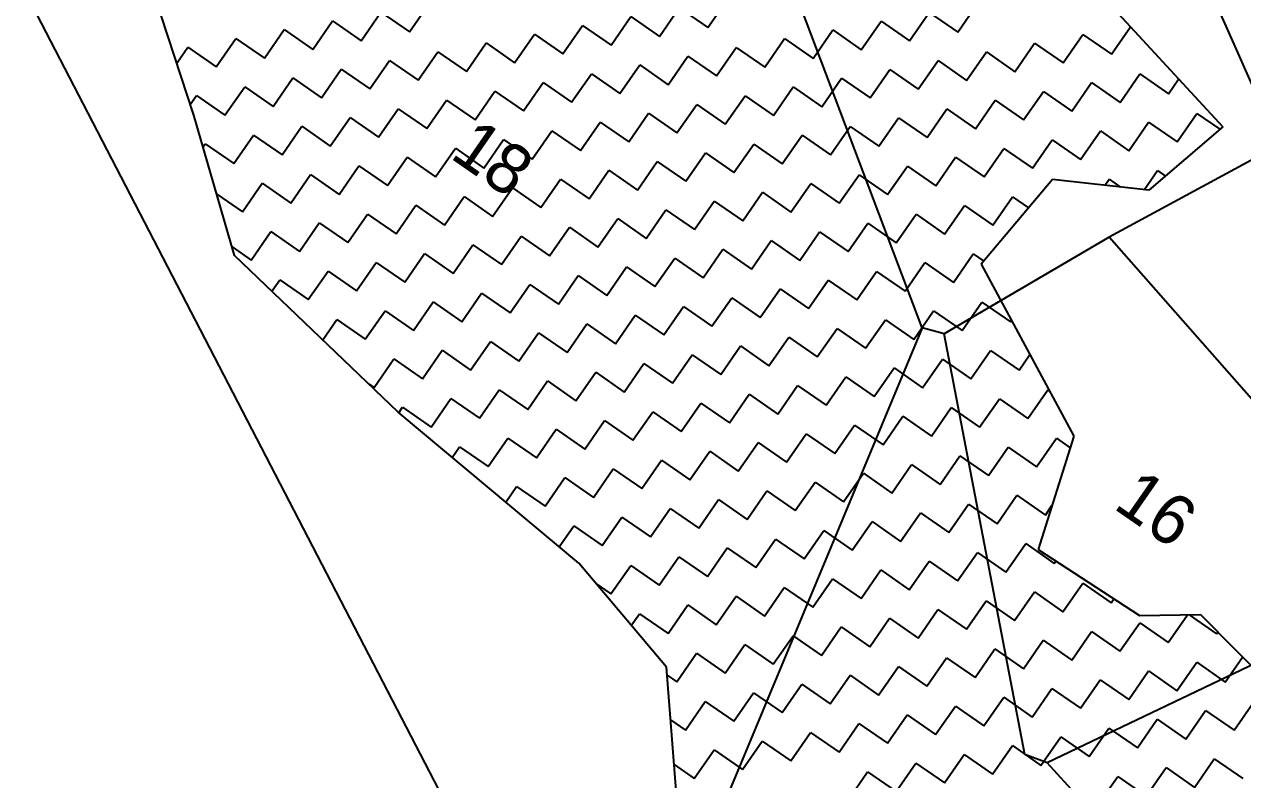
# Model space of a CAD drawing. Header units: metres. Extents: x 282167 to 284586, y 2020907 to 2023042.
# Drawn here: x 282707.9 to 282927.8, y 2022179.9 to 2022316.2 of the extents above; entities that cross this region are included whole.
import ezdxf
from ezdxf.enums import TextEntityAlignment as Align

# ---------------------------------------------------------------- set-up
doc = ezdxf.new("R2010")
doc.units = ezdxf.units.M
doc.header["$MEASUREMENT"] = 0
for name, color, linetype in [('POLY_HATCH', 12, 'Continuous'), ('POLY_PARCEL', 6, 'Continuous'), ('TEXT_PARCEL', 7, 'Continuous')]:
    doc.layers.add(name, color=color, linetype=linetype)
doc.styles.add('TEXT_MAP', font='', dxfattribs={"height": 2.5})
doc.styles.get('TEXT_MAP').set_extended_font_data('Kruti Dev 050')

msp = doc.modelspace()

# ---------------------------------------------------------------- linework, layer by layer
at = {"layer": 'POLY_HATCH'}
for p, q in [((282738.43, 2022299.84), (282729.16, 2022328.08)), ((282898.34, 2022325.7), (282924.15, 2022297.69)), ((282745.81, 2022274.48), (282738.43, 2022299.84)), ((282924.15, 2022297.69), (282910.83, 2022286.27)), ((282893.45, 2022288.18), (282880.57, 2022272.96)), ((282910.83, 2022286.27), (282893.45, 2022288.18)), ((282775.34, 2022246.22), (282745.81, 2022274.48)), ((282880.57, 2022272.96), (282897.26, 2022241.92)), ((282807.91, 2022218.98), (282775.34, 2022246.22)), ((282897.26, 2022241.92), (282890.86, 2022221.43)), ((282890.86, 2022221.43), (282909.13, 2022209.55)), ((282823.75, 2022200.22), (282807.91, 2022218.98)), ((282909.13, 2022209.55), (282920.15, 2022209.71)), ((282920.15, 2022209.71), (282942.14, 2022187.45)), ((282825.49, 2022177.98), (282823.75, 2022200.22))]:
    msp.add_line(p, q, dxfattribs=at)
at = {"layer": 'POLY_HATCH', "linetype": 'Continuous'}
for p, q in [((282831.2, 2022315.61), (282834.76, 2022320.75)), ((282768.62, 2022313.25), (282772.19, 2022318.4)), ((282772.19, 2022318.4), (282777.34, 2022314.83)), ((282777.34, 2022314.83), (282780.9, 2022319.98)), ((282822.48, 2022314.02), (282826.05, 2022319.17)), ((282826.05, 2022319.17), (282831.2, 2022315.61)), ((282876.35, 2022314.8), (282879.91, 2022319.94)), ((282759.91, 2022311.67), (282763.48, 2022316.82)), ((282763.48, 2022316.82), (282768.62, 2022313.25)), ((282813.77, 2022312.44), (282817.34, 2022317.59)), ((282817.34, 2022317.59), (282822.48, 2022314.02)), ((282858.92, 2022311.63), (282862.49, 2022316.78)), ((282862.49, 2022316.78), (282867.63, 2022313.22)), ((282867.63, 2022313.22), (282871.2, 2022318.36)), ((282871.2, 2022318.36), (282876.35, 2022314.8)), ((282751.2, 2022310.09), (282754.76, 2022315.24)), ((282754.76, 2022315.24), (282759.91, 2022311.67)), ((282796.34, 2022309.28), (282799.91, 2022314.43)), ((282799.91, 2022314.43), (282805.06, 2022310.86)), ((282805.06, 2022310.86), (282808.62, 2022316.01)), ((282808.62, 2022316.01), (282813.77, 2022312.44)), ((282850.21, 2022310.05), (282853.77, 2022315.2)), ((282853.77, 2022315.2), (282858.92, 2022311.63)), ((282895.35, 2022309.24), (282898.92, 2022314.39)), ((282898.92, 2022314.39), (282904.07, 2022310.83)), ((282904.07, 2022310.83), (282907.49, 2022315.77)), ((282735.35, 2022309.22), (282737.34, 2022312.08)), ((282737.34, 2022312.08), (282742.48, 2022308.51)), ((282742.48, 2022308.51), (282746.05, 2022313.66)), ((282746.05, 2022313.66), (282751.2, 2022310.09)), ((282787.63, 2022307.7), (282791.2, 2022312.85)), ((282791.2, 2022312.85), (282796.34, 2022309.28)), ((282832.78, 2022306.89), (282836.35, 2022312.04)), ((282836.35, 2022312.04), (282841.49, 2022308.47)), ((282841.49, 2022308.47), (282845.06, 2022313.62)), ((282845.06, 2022313.62), (282850.21, 2022310.05)), ((282886.64, 2022307.66), (282890.21, 2022312.81)), ((282890.21, 2022312.81), (282895.35, 2022309.24)), ((282770.2, 2022304.54), (282773.77, 2022309.69)), ((282773.77, 2022309.69), (282778.92, 2022306.12)), ((282778.92, 2022306.12), (282782.48, 2022311.27)), ((282782.48, 2022311.27), (282787.63, 2022307.7)), ((282824.07, 2022305.31), (282827.63, 2022310.46)), ((282827.63, 2022310.46), (282832.78, 2022306.89)), ((282869.21, 2022304.5), (282872.78, 2022309.65)), ((282872.78, 2022309.65), (282877.93, 2022306.08)), ((282877.93, 2022306.08), (282881.49, 2022311.23)), ((282881.49, 2022311.23), (282886.64, 2022307.66)), ((282761.49, 2022302.96), (282765.06, 2022308.11)), ((282765.06, 2022308.11), (282770.2, 2022304.54)), ((282815.35, 2022303.73), (282818.92, 2022308.88)), ((282818.92, 2022308.88), (282824.07, 2022305.31)), ((282860.5, 2022302.92), (282864.07, 2022308.07)), ((282864.07, 2022308.07), (282869.21, 2022304.5)), ((282752.78, 2022301.38), (282756.34, 2022306.53)), ((282756.34, 2022306.53), (282761.49, 2022302.96)), ((282797.93, 2022300.57), (282801.49, 2022305.72)), ((282801.49, 2022305.72), (282806.64, 2022302.15)), ((282806.64, 2022302.15), (282810.21, 2022307.3)), ((282810.21, 2022307.3), (282815.35, 2022303.73)), ((282851.79, 2022301.34), (282855.35, 2022306.49)), ((282855.35, 2022306.49), (282860.5, 2022302.92)), ((282896.93, 2022300.53), (282900.5, 2022305.68)), ((282900.5, 2022305.68), (282905.65, 2022302.11)), ((282905.65, 2022302.11), (282909.21, 2022307.26)), ((282909.21, 2022307.26), (282914.36, 2022303.69)), ((282914.36, 2022303.69), (282916.19, 2022306.33)), ((282737.8, 2022301.76), (282738.92, 2022303.36)), ((282738.92, 2022303.36), (282744.06, 2022299.8)), ((282744.06, 2022299.8), (282747.63, 2022304.95)), ((282747.63, 2022304.95), (282752.78, 2022301.38)), ((282789.21, 2022298.99), (282792.78, 2022304.14)), ((282792.78, 2022304.14), (282797.93, 2022300.57)), ((282834.36, 2022298.18), (282837.93, 2022303.33)), ((282837.93, 2022303.33), (282843.07, 2022299.76)), ((282843.07, 2022299.76), (282846.64, 2022304.91)), ((282846.64, 2022304.91), (282851.79, 2022301.34)), ((282888.22, 2022298.95), (282891.79, 2022304.1)), ((282891.79, 2022304.1), (282896.93, 2022300.53)), ((282771.79, 2022295.83), (282775.35, 2022300.97)), ((282775.35, 2022300.97), (282780.5, 2022297.41)), ((282780.5, 2022297.41), (282784.06, 2022302.55)), ((282784.06, 2022302.55), (282789.21, 2022298.99)), ((282825.65, 2022296.6), (282829.21, 2022301.75)), ((282829.21, 2022301.75), (282834.36, 2022298.18)), ((282870.79, 2022295.79), (282874.36, 2022300.94)), ((282874.36, 2022300.94), (282879.51, 2022297.37)), ((282879.51, 2022297.37), (282883.07, 2022302.52)), ((282883.07, 2022302.52), (282888.22, 2022298.95)), ((282763.07, 2022294.25), (282766.64, 2022299.39)), ((282766.64, 2022299.39), (282771.79, 2022295.83)), ((282808.22, 2022293.44), (282811.79, 2022298.58)), ((282811.79, 2022298.58), (282816.93, 2022295.02)), ((282816.93, 2022295.02), (282820.5, 2022300.16)), ((282820.5, 2022300.16), (282825.65, 2022296.6)), ((282862.08, 2022294.21), (282865.65, 2022299.35)), ((282865.65, 2022299.35), (282870.79, 2022295.79)), ((282915.94, 2022294.98), (282919.51, 2022300.13)), ((282919.51, 2022300.13), (282923.65, 2022297.26)), ((282754.36, 2022292.67), (282757.92, 2022297.81)), ((282757.92, 2022297.81), (282763.07, 2022294.25)), ((282799.51, 2022291.86), (282803.07, 2022297)), ((282803.07, 2022297), (282808.22, 2022293.44)), ((282853.37, 2022292.63), (282856.93, 2022297.77)), ((282856.93, 2022297.77), (282862.08, 2022294.21)), ((282898.51, 2022291.82), (282902.08, 2022296.96)), ((282902.08, 2022296.96), (282907.23, 2022293.4)), ((282907.23, 2022293.4), (282910.79, 2022298.55)), ((282910.79, 2022298.55), (282915.94, 2022294.98)), ((282740.11, 2022294.09), (282740.5, 2022294.65)), ((282740.5, 2022294.65), (282745.65, 2022291.08)), ((282745.65, 2022291.08), (282749.21, 2022296.23)), ((282749.21, 2022296.23), (282754.36, 2022292.67)), ((282790.79, 2022290.28), (282794.36, 2022295.42)), ((282794.36, 2022295.42), (282799.51, 2022291.86)), ((282835.94, 2022289.47), (282839.51, 2022294.61)), ((282839.51, 2022294.61), (282844.65, 2022291.05)), ((282844.65, 2022291.05), (282848.22, 2022296.19)), ((282848.22, 2022296.19), (282853.37, 2022292.63)), ((282889.8, 2022290.24), (282893.37, 2022295.38)), ((282893.37, 2022295.38), (282898.51, 2022291.82)), ((282773.37, 2022287.11), (282776.93, 2022292.26)), ((282776.93, 2022292.26), (282782.08, 2022288.69)), ((282782.08, 2022288.69), (282785.65, 2022293.84)), ((282785.65, 2022293.84), (282790.79, 2022290.28)), ((282827.23, 2022287.88), (282830.79, 2022293.03)), ((282830.79, 2022293.03), (282835.94, 2022289.47)), ((282872.37, 2022287.08), (282875.94, 2022292.22)), ((282875.94, 2022292.22), (282881.09, 2022288.66)), ((282881.09, 2022288.66), (282884.65, 2022293.8)), ((282884.65, 2022293.8), (282889.8, 2022290.24)), ((282764.65, 2022285.53), (282768.22, 2022290.68)), ((282768.22, 2022290.68), (282773.37, 2022287.11)), ((282809.8, 2022284.72), (282813.37, 2022289.87)), ((282813.37, 2022289.87), (282818.51, 2022286.3)), ((282818.51, 2022286.3), (282822.08, 2022291.45)), ((282822.08, 2022291.45), (282827.23, 2022287.88)), ((282863.66, 2022285.49), (282867.23, 2022290.64)), ((282867.23, 2022290.64), (282872.37, 2022287.08)), ((282909.97, 2022286.36), (282912.38, 2022289.83)), ((282912.38, 2022289.83), (282913.82, 2022288.83)), ((282755.94, 2022283.95), (282759.51, 2022289.1)), ((282759.51, 2022289.1), (282764.65, 2022285.53)), ((282801.09, 2022283.14), (282804.65, 2022288.29)), ((282804.65, 2022288.29), (282809.8, 2022284.72)), ((282854.95, 2022283.91), (282858.51, 2022289.06)), ((282858.51, 2022289.06), (282863.66, 2022285.49)), ((282902.89, 2022287.14), (282903.66, 2022288.25)), ((282903.66, 2022288.25), (282905.71, 2022286.83)), ((282742.57, 2022285.59), (282747.23, 2022282.37)), ((282747.23, 2022282.37), (282750.79, 2022287.52)), ((282750.79, 2022287.52), (282755.94, 2022283.95)), ((282792.37, 2022281.56), (282795.94, 2022286.71)), ((282795.94, 2022286.71), (282801.09, 2022283.14)), ((282837.52, 2022280.75), (282841.09, 2022285.9)), ((282841.09, 2022285.9), (282846.23, 2022282.33)), ((282846.23, 2022282.33), (282849.8, 2022287.48)), ((282849.8, 2022287.48), (282854.95, 2022283.91)), ((282774.95, 2022278.4), (282778.51, 2022283.55)), ((282778.51, 2022283.55), (282783.66, 2022279.98)), ((282783.66, 2022279.98), (282787.23, 2022285.13)), ((282787.23, 2022285.13), (282792.37, 2022281.56)), ((282828.81, 2022279.17), (282832.37, 2022284.32)), ((282832.37, 2022284.32), (282837.52, 2022280.75)), ((282873.96, 2022278.36), (282877.52, 2022283.51)), ((282877.52, 2022283.51), (282882.67, 2022279.94)), ((282882.67, 2022279.94), (282886.24, 2022285.09)), ((282886.24, 2022285.09), (282889.13, 2022283.08)), ((282766.23, 2022276.82), (282769.8, 2022281.97)), ((282769.8, 2022281.97), (282774.95, 2022278.4)), ((282811.38, 2022276.01), (282814.95, 2022281.16)), ((282814.95, 2022281.16), (282820.09, 2022277.59)), ((282820.09, 2022277.59), (282823.66, 2022282.74)), ((282823.66, 2022282.74), (282828.81, 2022279.17)), ((282865.24, 2022276.78), (282868.81, 2022281.93)), ((282868.81, 2022281.93), (282873.96, 2022278.36)), ((282748.81, 2022273.66), (282752.37, 2022278.81)), ((282752.37, 2022278.81), (282757.52, 2022275.24)), ((282757.52, 2022275.24), (282761.09, 2022280.39)), ((282761.09, 2022280.39), (282766.23, 2022276.82)), ((282802.67, 2022274.43), (282806.23, 2022279.58)), ((282806.23, 2022279.58), (282811.38, 2022276.01)), ((282856.53, 2022275.2), (282860.09, 2022280.35)), ((282860.09, 2022280.35), (282865.24, 2022276.78)), ((282793.95, 2022272.85), (282797.52, 2022278)), ((282797.52, 2022278), (282802.67, 2022274.43)), ((282839.1, 2022272.04), (282842.67, 2022277.19)), ((282842.67, 2022277.19), (282847.82, 2022273.62)), ((282847.82, 2022273.62), (282851.38, 2022278.77)), ((282851.38, 2022278.77), (282856.53, 2022275.2)), ((282745.35, 2022276.06), (282748.81, 2022273.66)), ((282776.53, 2022269.69), (282780.09, 2022274.83)), ((282780.09, 2022274.83), (282785.24, 2022271.27)), ((282785.24, 2022271.27), (282788.81, 2022276.41)), ((282788.81, 2022276.41), (282793.95, 2022272.85)), ((282830.39, 2022270.46), (282833.95, 2022275.61)), ((282833.95, 2022275.61), (282839.1, 2022272.04)), ((282875.54, 2022269.65), (282879.1, 2022274.8)), ((282879.1, 2022274.8), (282881.01, 2022273.48)), ((282767.81, 2022268.11), (282771.38, 2022273.25)), ((282771.38, 2022273.25), (282776.53, 2022269.69)), ((282812.96, 2022267.3), (282816.53, 2022272.44)), ((282816.53, 2022272.44), (282821.68, 2022268.88)), ((282821.68, 2022268.88), (282825.24, 2022274.02)), ((282825.24, 2022274.02), (282830.39, 2022270.46)), ((282866.82, 2022268.07), (282870.39, 2022273.21)), ((282870.39, 2022273.21), (282875.54, 2022269.65)), ((282752.53, 2022268.04), (282753.95, 2022270.09)), ((282753.95, 2022270.09), (282759.1, 2022266.53)), ((282759.1, 2022266.53), (282762.67, 2022271.67)), ((282762.67, 2022271.67), (282767.81, 2022268.11)), ((282804.25, 2022265.72), (282807.81, 2022270.86)), ((282807.81, 2022270.86), (282812.96, 2022267.3)), ((282849.4, 2022264.91), (282852.96, 2022270.05)), ((282852.96, 2022270.05), (282858.11, 2022266.49)), ((282858.11, 2022266.49), (282861.68, 2022271.63)), ((282861.68, 2022271.63), (282866.82, 2022268.07)), ((282795.54, 2022264.14), (282799.1, 2022269.28)), ((282799.1, 2022269.28), (282804.25, 2022265.72)), ((282840.68, 2022263.33), (282844.25, 2022268.47)), ((282844.25, 2022268.47), (282849.4, 2022264.91)), ((282778.11, 2022260.97), (282781.67, 2022266.12)), ((282781.67, 2022266.12), (282786.82, 2022262.55)), ((282786.82, 2022262.55), (282790.39, 2022267.7)), ((282790.39, 2022267.7), (282795.54, 2022264.14)), ((282831.97, 2022261.74), (282835.54, 2022266.89)), ((282835.54, 2022266.89), (282840.68, 2022263.33)), ((282877.12, 2022260.94), (282880.68, 2022266.08)), ((282880.68, 2022266.08), (282885.83, 2022262.52)), ((282769.39, 2022259.39), (282772.96, 2022264.54)), ((282772.96, 2022264.54), (282778.11, 2022260.97)), ((282814.54, 2022258.58), (282818.11, 2022263.73)), ((282818.11, 2022263.73), (282823.26, 2022260.16)), ((282823.26, 2022260.16), (282826.82, 2022265.31)), ((282826.82, 2022265.31), (282831.97, 2022261.74)), ((282868.4, 2022259.35), (282871.97, 2022264.5)), ((282871.97, 2022264.5), (282877.12, 2022260.94)), ((282761.7, 2022259.28), (282764.25, 2022262.96)), ((282764.25, 2022262.96), (282769.39, 2022259.39)), ((282805.83, 2022257), (282809.4, 2022262.15)), ((282809.4, 2022262.15), (282814.54, 2022258.58)), ((282850.98, 2022256.19), (282854.54, 2022261.34)), ((282854.54, 2022261.34), (282859.69, 2022257.77)), ((282859.69, 2022257.77), (282863.26, 2022262.92)), ((282863.26, 2022262.92), (282868.4, 2022259.35)), ((282885.83, 2022262.52), (282886.03, 2022262.8)), ((282797.12, 2022255.42), (282800.68, 2022260.57)), ((282800.68, 2022260.57), (282805.83, 2022257)), ((282842.26, 2022254.61), (282845.83, 2022259.76)), ((282845.83, 2022259.76), (282850.98, 2022256.19)), ((282779.69, 2022252.26), (282783.26, 2022257.41)), ((282783.26, 2022257.41), (282788.4, 2022253.84)), ((282788.4, 2022253.84), (282791.97, 2022258.99)), ((282791.97, 2022258.99), (282797.12, 2022255.42)), ((282833.55, 2022253.03), (282837.12, 2022258.18)), ((282837.12, 2022258.18), (282842.26, 2022254.61)), ((282878.7, 2022252.22), (282882.26, 2022257.37)), ((282882.26, 2022257.37), (282887.41, 2022253.8)), ((282770.98, 2022250.68), (282774.54, 2022255.83)), ((282774.54, 2022255.83), (282779.69, 2022252.26)), ((282816.12, 2022249.87), (282819.69, 2022255.02)), ((282819.69, 2022255.02), (282824.84, 2022251.45)), ((282824.84, 2022251.45), (282828.4, 2022256.6)), ((282828.4, 2022256.6), (282833.55, 2022253.03)), ((282869.98, 2022250.64), (282873.55, 2022255.79)), ((282873.55, 2022255.79), (282878.7, 2022252.22)), ((282887.41, 2022253.8), (282889.36, 2022256.61)), ((282807.41, 2022248.29), (282810.98, 2022253.44)), ((282810.98, 2022253.44), (282816.12, 2022249.87)), ((282852.56, 2022247.48), (282856.12, 2022252.63)), ((282856.12, 2022252.63), (282861.27, 2022249.06)), ((282861.27, 2022249.06), (282864.84, 2022254.21)), ((282864.84, 2022254.21), (282869.98, 2022250.64)), ((282769.91, 2022251.42), (282770.98, 2022250.68)), ((282789.98, 2022245.13), (282793.55, 2022250.27)), ((282793.55, 2022250.27), (282798.7, 2022246.71)), ((282798.7, 2022246.71), (282802.26, 2022251.86)), ((282802.26, 2022251.86), (282807.41, 2022248.29)), ((282843.84, 2022245.9), (282847.41, 2022251.05)), ((282847.41, 2022251.05), (282852.56, 2022247.48)), ((282888.99, 2022245.09), (282892.56, 2022250.24)), ((282892.56, 2022250.24), (282892.92, 2022249.98)), ((282781.27, 2022243.55), (282784.84, 2022248.69)), ((282784.84, 2022248.69), (282789.98, 2022245.13)), ((282835.13, 2022244.32), (282838.7, 2022249.47)), ((282838.7, 2022249.47), (282843.84, 2022245.9)), ((282880.28, 2022243.51), (282883.84, 2022248.66)), ((282883.84, 2022248.66), (282888.99, 2022245.09)), ((282775.45, 2022246.14), (282776.12, 2022247.11)), ((282776.12, 2022247.11), (282781.27, 2022243.55)), ((282817.7, 2022241.16), (282821.27, 2022246.3)), ((282821.27, 2022246.3), (282826.42, 2022242.74)), ((282826.42, 2022242.74), (282829.98, 2022247.88)), ((282829.98, 2022247.88), (282835.13, 2022244.32)), ((282871.57, 2022241.93), (282875.13, 2022247.07)), ((282875.13, 2022247.07), (282880.28, 2022243.51)), ((282808.99, 2022239.58), (282812.56, 2022244.72)), ((282812.56, 2022244.72), (282817.7, 2022241.16)), ((282854.14, 2022238.77), (282857.7, 2022243.91)), ((282857.7, 2022243.91), (282862.85, 2022240.35)), ((282862.85, 2022240.35), (282866.42, 2022245.49)), ((282866.42, 2022245.49), (282871.57, 2022241.93)), ((282791.56, 2022236.41), (282795.13, 2022241.56)), ((282795.13, 2022241.56), (282800.28, 2022237.99)), ((282800.28, 2022237.99), (282803.84, 2022243.14)), ((282803.84, 2022243.14), (282808.99, 2022239.58)), ((282845.42, 2022237.19), (282848.99, 2022242.33)), ((282848.99, 2022242.33), (282854.14, 2022238.77)), ((282890.57, 2022236.38), (282894.14, 2022241.52)), ((282894.14, 2022241.52), (282896.6, 2022239.82)), ((282785.09, 2022238.07), (282786.42, 2022239.98)), ((282786.42, 2022239.98), (282791.56, 2022236.41)), ((282836.71, 2022235.6), (282840.28, 2022240.75)), ((282840.28, 2022240.75), (282845.42, 2022237.19)), ((282881.86, 2022234.8), (282885.43, 2022239.94)), ((282885.43, 2022239.94), (282890.57, 2022236.38)), ((282819.28, 2022232.44), (282822.85, 2022237.59)), ((282822.85, 2022237.59), (282828, 2022234.02)), ((282828, 2022234.02), (282831.56, 2022239.17)), ((282831.56, 2022239.17), (282836.71, 2022235.6)), ((282873.15, 2022233.21), (282876.71, 2022238.36)), ((282876.71, 2022238.36), (282881.86, 2022234.8)), ((282810.57, 2022230.86), (282814.14, 2022236.01)), ((282814.14, 2022236.01), (282819.28, 2022232.44)), ((282855.72, 2022230.05), (282859.29, 2022235.2)), ((282859.29, 2022235.2), (282864.43, 2022231.63)), ((282864.43, 2022231.63), (282868, 2022236.78)), ((282868, 2022236.78), (282873.15, 2022233.21)), ((282794.74, 2022230), (282796.71, 2022232.85)), ((282796.71, 2022232.85), (282801.86, 2022229.28)), ((282801.86, 2022229.28), (282805.42, 2022234.43)), ((282805.42, 2022234.43), (282810.57, 2022230.86)), ((282847.01, 2022228.47), (282850.57, 2022233.62)), ((282850.57, 2022233.62), (282855.72, 2022230.05)), ((282829.58, 2022225.31), (282833.15, 2022230.46)), ((282833.15, 2022230.46), (282838.29, 2022226.89)), ((282838.29, 2022226.89), (282841.86, 2022232.04)), ((282841.86, 2022232.04), (282847.01, 2022228.47)), ((282883.44, 2022226.08), (282887.01, 2022231.23)), ((282887.01, 2022231.23), (282892.15, 2022227.66)), ((282820.87, 2022223.73), (282824.43, 2022228.88)), ((282824.43, 2022228.88), (282829.58, 2022225.31)), ((282874.73, 2022224.5), (282878.29, 2022229.65)), ((282878.29, 2022229.65), (282883.44, 2022226.08)), ((282892.15, 2022227.66), (282893.33, 2022229.37)), ((282812.15, 2022222.15), (282815.72, 2022227.3)), ((282815.72, 2022227.3), (282820.87, 2022223.73)), ((282857.3, 2022221.34), (282860.87, 2022226.49)), ((282860.87, 2022226.49), (282866.01, 2022222.92)), ((282866.01, 2022222.92), (282869.58, 2022228.07)), ((282869.58, 2022228.07), (282874.73, 2022224.5)), ((282804.38, 2022221.93), (282807.01, 2022225.72)), ((282807.01, 2022225.72), (282812.15, 2022222.15)), ((282848.59, 2022219.76), (282852.15, 2022224.91)), ((282852.15, 2022224.91), (282857.3, 2022221.34)), ((282831.16, 2022216.6), (282834.73, 2022221.74)), ((282834.73, 2022221.74), (282839.87, 2022218.18)), ((282839.87, 2022218.18), (282843.44, 2022223.32)), ((282843.44, 2022223.32), (282848.59, 2022219.76)), ((282885.02, 2022217.37), (282888.59, 2022222.52)), ((282888.59, 2022222.52), (282893.73, 2022218.95)), ((282822.45, 2022215.02), (282826.01, 2022220.16)), ((282826.01, 2022220.16), (282831.16, 2022216.6)), ((282876.31, 2022215.79), (282879.87, 2022220.93)), ((282879.87, 2022220.93), (282885.02, 2022217.37)), ((282813.73, 2022213.44), (282817.3, 2022218.58)), ((282817.3, 2022218.58), (282822.45, 2022215.02)), ((282858.88, 2022212.63), (282862.45, 2022217.77)), ((282862.45, 2022217.77), (282867.59, 2022214.21)), ((282867.59, 2022214.21), (282871.16, 2022219.35)), ((282871.16, 2022219.35), (282876.31, 2022215.79)), ((282893.73, 2022218.95), (282894.03, 2022219.37)), ((282810.98, 2022215.34), (282813.73, 2022213.44)), ((282850.17, 2022211.05), (282853.73, 2022216.19)), ((282853.73, 2022216.19), (282858.88, 2022212.63)), ((282895.31, 2022210.24), (282898.88, 2022215.38)), ((282898.88, 2022215.38), (282904.03, 2022211.82)), ((282832.74, 2022207.88), (282836.31, 2022213.03)), ((282836.31, 2022213.03), (282841.45, 2022209.46)), ((282841.45, 2022209.46), (282845.02, 2022214.61)), ((282845.02, 2022214.61), (282850.17, 2022211.05)), ((282886.6, 2022208.65), (282890.17, 2022213.8)), ((282890.17, 2022213.8), (282895.31, 2022210.24)), ((282824.03, 2022206.3), (282827.59, 2022211.45)), ((282827.59, 2022211.45), (282832.74, 2022207.88)), ((282869.17, 2022205.49), (282872.74, 2022210.64)), ((282872.74, 2022210.64), (282877.89, 2022207.07)), ((282877.89, 2022207.07), (282881.45, 2022212.22)), ((282881.45, 2022212.22), (282886.6, 2022208.65)), ((282904.03, 2022211.82), (282904.53, 2022212.54)), ((282817.4, 2022207.74), (282818.88, 2022209.87)), ((282818.88, 2022209.87), (282824.03, 2022206.3)), ((282860.46, 2022203.91), (282864.03, 2022209.06)), ((282864.03, 2022209.06), (282869.17, 2022205.49)), ((282914.32, 2022204.68), (282917.78, 2022209.67)), ((282918.11, 2022209.68), (282923.04, 2022206.26)), ((282851.75, 2022202.33), (282855.31, 2022207.48)), ((282855.31, 2022207.48), (282860.46, 2022203.91)), ((282896.9, 2022201.52), (282900.46, 2022206.67)), ((282900.46, 2022206.67), (282905.61, 2022203.1)), ((282905.61, 2022203.1), (282909.18, 2022208.25)), ((282909.18, 2022208.25), (282914.32, 2022204.68)), ((282923.04, 2022206.26), (282923.25, 2022206.57)), ((282834.32, 2022199.17), (282837.89, 2022204.32)), ((282837.89, 2022204.32), (282843.03, 2022200.75)), ((282843.03, 2022200.75), (282846.6, 2022205.9)), ((282846.6, 2022205.9), (282851.75, 2022202.33)), ((282888.18, 2022199.94), (282891.75, 2022205.09)), ((282891.75, 2022205.09), (282896.9, 2022201.52)), ((282825.61, 2022197.59), (282829.17, 2022202.74)), ((282829.17, 2022202.74), (282834.32, 2022199.17)), ((282870.76, 2022196.78), (282874.32, 2022201.93)), ((282874.32, 2022201.93), (282879.47, 2022198.36)), ((282879.47, 2022198.36), (282883.04, 2022203.51)), ((282883.04, 2022203.51), (282888.18, 2022199.94)), ((282924.62, 2022197.55), (282927.73, 2022202.04)), ((282862.04, 2022195.2), (282865.61, 2022200.35)), ((282865.61, 2022200.35), (282870.76, 2022196.78)), ((282915.9, 2022195.97), (282919.47, 2022201.12)), ((282919.47, 2022201.12), (282924.62, 2022197.55)), ((282823.86, 2022198.8), (282825.61, 2022197.59)), ((282853.33, 2022193.62), (282856.9, 2022198.77)), ((282856.9, 2022198.77), (282862.04, 2022195.2)), ((282898.48, 2022192.81), (282902.04, 2022197.96)), ((282902.04, 2022197.96), (282907.19, 2022194.39)), ((282907.19, 2022194.39), (282910.76, 2022199.54)), ((282910.76, 2022199.54), (282915.9, 2022195.97)), ((282835.9, 2022190.46), (282839.47, 2022195.6)), ((282839.47, 2022195.6), (282844.62, 2022192.04)), ((282844.62, 2022192.04), (282848.18, 2022197.18)), ((282848.18, 2022197.18), (282853.33, 2022193.62)), ((282889.76, 2022191.23), (282893.33, 2022196.38)), ((282893.33, 2022196.38), (282898.48, 2022192.81)), ((282827.19, 2022188.88), (282830.75, 2022194.02)), ((282830.75, 2022194.02), (282835.9, 2022190.46)), ((282872.34, 2022188.07), (282875.9, 2022193.21)), ((282875.9, 2022193.21), (282881.05, 2022189.65)), ((282881.05, 2022189.65), (282884.62, 2022194.79)), ((282884.62, 2022194.79), (282889.76, 2022191.23)), ((282926.2, 2022188.84), (282929.76, 2022193.98)), ((282863.62, 2022186.49), (282867.19, 2022191.63)), ((282867.19, 2022191.63), (282872.34, 2022188.07)), ((282917.48, 2022187.26), (282921.05, 2022192.4)), ((282921.05, 2022192.4), (282926.2, 2022188.84)), ((282824.49, 2022190.75), (282827.19, 2022188.88)), ((282854.91, 2022184.91), (282858.48, 2022190.05)), ((282858.48, 2022190.05), (282863.62, 2022186.49)), ((282900.06, 2022184.1), (282903.62, 2022189.24)), ((282903.62, 2022189.24), (282908.77, 2022185.68)), ((282908.77, 2022185.68), (282912.34, 2022190.82)), ((282912.34, 2022190.82), (282917.48, 2022187.26)), ((282837.48, 2022181.74), (282841.05, 2022186.89)), ((282841.05, 2022186.89), (282846.2, 2022183.32)), ((282846.2, 2022183.32), (282849.76, 2022188.47)), ((282849.76, 2022188.47), (282854.91, 2022184.91)), ((282891.34, 2022182.51), (282894.91, 2022187.66)), ((282894.91, 2022187.66), (282900.06, 2022184.1)), ((282828.77, 2022180.16), (282832.34, 2022185.31)), ((282832.34, 2022185.31), (282837.48, 2022181.74)), ((282873.92, 2022179.35), (282877.48, 2022184.5)), ((282877.48, 2022184.5), (282882.63, 2022180.93)), ((282882.63, 2022180.93), (282886.2, 2022186.08)), ((282886.2, 2022186.08), (282891.34, 2022182.51)), ((282825.12, 2022182.69), (282828.77, 2022180.16)), ((282865.2, 2022177.77), (282868.77, 2022182.92)), ((282868.77, 2022182.92), (282873.92, 2022179.35)), ((282910.35, 2022176.96), (282913.92, 2022182.11)), ((282913.92, 2022182.11), (282919.06, 2022178.54)), ((282919.06, 2022178.54), (282922.63, 2022183.69)), ((282922.63, 2022183.69), (282927.78, 2022180.12)), ((282856.49, 2022176.19), (282860.06, 2022181.34)), ((282860.06, 2022181.34), (282865.2, 2022177.77)), ((282901.64, 2022175.38), (282905.2, 2022180.53)), ((282905.2, 2022180.53), (282910.35, 2022176.96))]:
    msp.add_line(p, q, dxfattribs=at)
at = {"layer": 'POLY_PARCEL'}
for p, q in [((282869.92, 2022261.43), (282802.28, 2022440.19)), ((282934.29, 2022294.4), (282899.44, 2022372.91)), ((282707.85, 2022322.3), (282811.76, 2022122.04)), ((282934.29, 2022294.4), (282903.67, 2022277.81)), ((282903.67, 2022277.81), (282873.87, 2022260.39)), ((282959.04, 2022214.81), (282903.67, 2022277.81)), ((282869.92, 2022261.43), (282811.76, 2022122.04)), ((282873.87, 2022260.39), (282869.92, 2022261.43)), ((282888.42, 2022184.48), (282873.87, 2022260.39)), ((282959.04, 2022214.81), (282892.46, 2022182.95)), ((282892.46, 2022182.95), (282888.42, 2022184.48)), ((282970.6, 2022098.23), (282892.46, 2022182.95))]:
    msp.add_line(p, q, dxfattribs=at)

# ---------------------------------------------------------------- texts
at = {"layer": 'TEXT_PARCEL', "style": 'TEXT_MAP'}
for s, p in [('18', (282792.52, 2022292.14)), ('16', (282912.25, 2022228.91))]:
    msp.add_text(s, height=9.017, rotation=325.2826, dxfattribs=at).set_placement(p, align=Align.MIDDLE)

doc.saveas('drawing.dxf')
